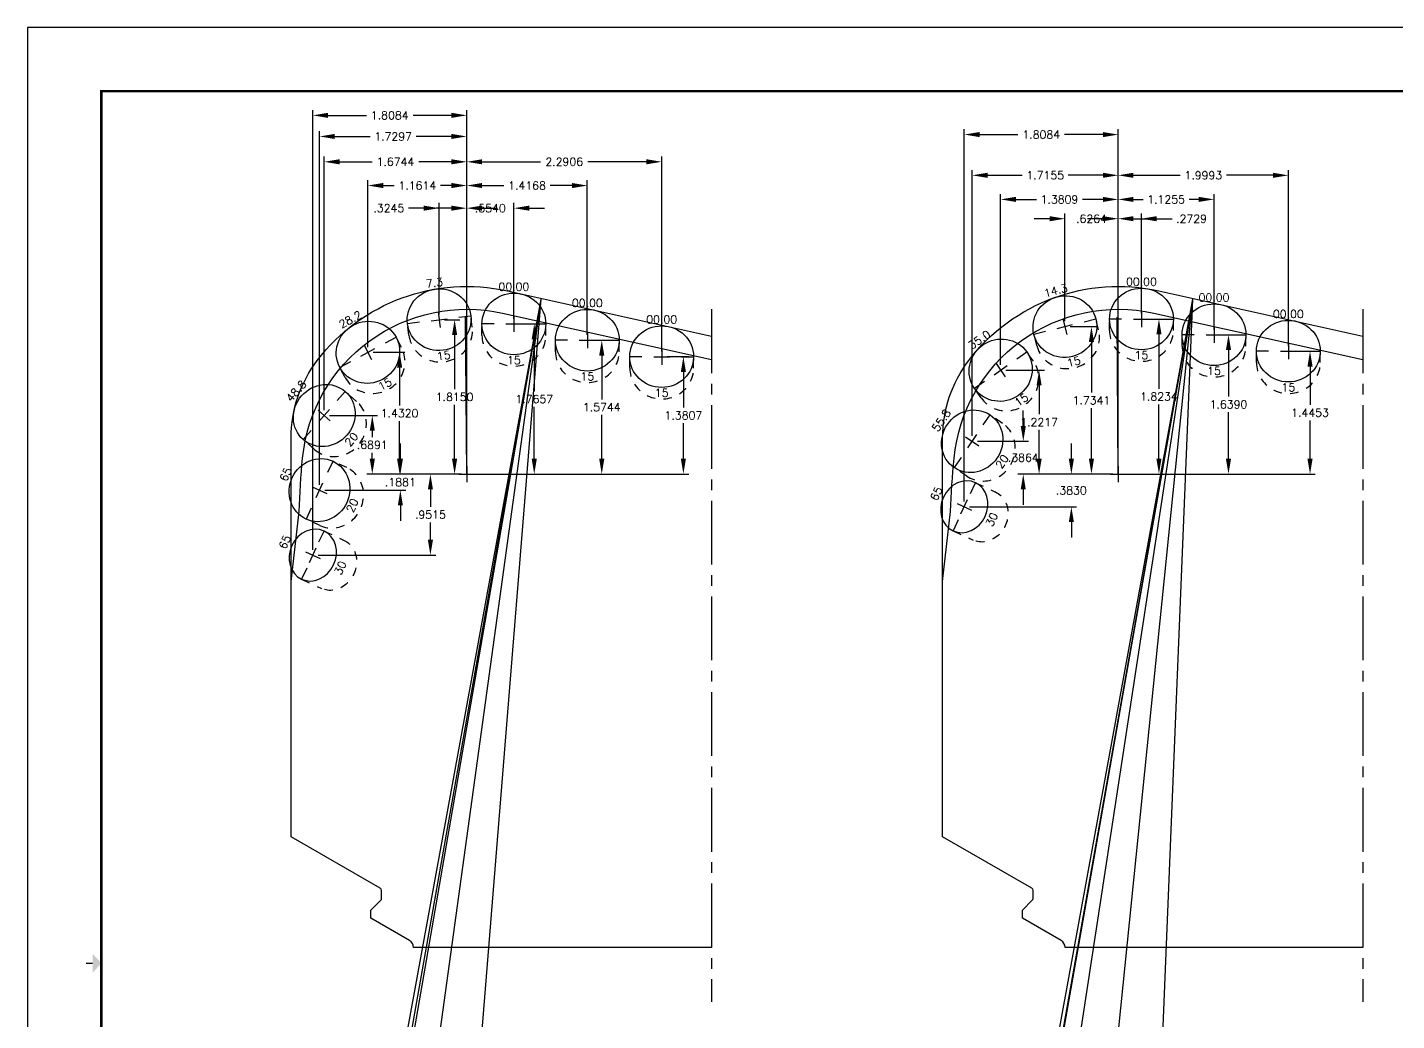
# Model space of a CAD drawing. Extents: x 0 to 34, y 0 to 22.
# Drawn here: x 0 to 16.09, y 10.33 to 22 of the extents above; entities that cross this region are included whole.
import ezdxf
from ezdxf.enums import TextEntityAlignment as Align

# ---------------------------------------------------------------- set-up
doc = ezdxf.new("R2010")
doc.units = 0
doc.header["$MEASUREMENT"] = 0
doc.header["$PDMODE"] = 3
doc.linetypes.add('CENTER2', pattern=[1.125, 0.75, -0.125, 0.125, -0.125])
doc.linetypes.add('HIDDEN2', pattern=[0.1875, 0.125, -0.0625])
doc.layers.get('0').update_dxf_attribs({"linetype": 'CONTINUOUS'})
doc.layers.get('Defpoints').update_dxf_attribs({"color": 10, "linetype": 'CONTINUOUS'})
for name, color, linetype in [('Blade3', 210, 'CONTINUOUS'), ('Blade5', 112, 'CONTINUOUS'), ('CLine', 5, 'CENTER2'), ('cONSTRUCTION', 201, 'CONTINUOUS'), ('Dims', 4, 'CONTINUOUS'), ('Title Block', 7, 'CONTINUOUS')]:
    doc.layers.add(name, color=color, linetype=linetype)
doc.styles.add('RomanD', font='romand.shx', dxfattribs={"width": 0.9})
doc.styles.add('RomanS', font='romans')
doc.dimstyles.get("Standard").update_dxf_attribs({"dimtxt": 0.094, "dimasz": 0.18, "dimexe": 0.0625, "dimexo": 0.0625, "dimgap": 0.045, "dimtad": 0, "dimtih": 1, "dimtoh": 1, "dimdec": 4, "dimzin": 4, "dimdsep": 46, "dimtxsty": 'RomanS', "dimcen": 0.09, "dimazin": 1, "dimtfac": 1, "dimtdec": 4, "dimtofl": 0, "dimtmove": 0, "dimatfit": 1, "dimfxl": 1, "dimtolj": 1, "dimtzin": 0, "dimarcsym": 0})

# ---------------------------------------------------------------- blocks, each defined once
blk = doc.blocks.new('COT_Dblock')
at = {"layer": 'Title Block', "color": 8}
blk.add_lwpolyline([(0, 0), (34, 0), (34, 22), (0, 22)], close=True, dxfattribs=at)
at = {"layer": 'Title Block', "const_width": 0.03}
blk.add_lwpolyline([(33.13, 21.25), (0.87, 21.25), (0.87, 0.75), (33.13, 0.75)], close=True, dxfattribs=at)
at = {"layer": 'Title Block', "const_width": 0.015}
blk.add_lwpolyline([(0.69, 11), (0.765, 11)], dxfattribs=at)
at = {"layer": 'Title Block'}
blk.add_solid([(0.765, 10.887), (0.765, 11.113), (0.87, 11)], dxfattribs=at)
at = {"layer": 'Title Block', "color": 1, "style": 'RomanS', "flags": 8}
for tag, p in [('FNAME', (0.62, 3.75)), ('REVDATE', (0.62, 2.25)), ('USER', (0.62, 0.75))]:
    blk.add_attdef(tag, text='', height=0.047, rotation=90, dxfattribs=at).set_placement(p, align=Align.BOTTOM_LEFT)
at = {"layer": 'Title Block', "color": 3, "style": 'RomanS', "flags": 8}
blk.add_attdef('DRAWN', text='', height=0.11, dxfattribs=at).set_placement((28.7, 1.984), align=Align.MIDDLE_CENTER)
for tag, p in [('DDATE', (28.356, 1.672)), ('CHECK', (28.356, 1.406)), ('MATRL', (28.356, 1.149)), ('PDATE', (28.356, 0.883)), ('SCALE', (29.896, 0.855)), ('SHEET', (32.005, 0.855))]:
    blk.add_attdef(tag, text='', height=0.094, dxfattribs=at).set_placement(p, align=Align.MIDDLE_LEFT)
at = {"layer": 'Title Block', "color": 3, "style": 'RomanD', "width": 0.9, "flags": 8}
for tag, height, p in [('TITL1', 0.125, (31.337, 1.684)), ('TITL2', 0.094, (31.337, 1.514)), ('TITL3', 0.094, (31.337, 1.374))]:
    blk.add_attdef(tag, text='', height=height, dxfattribs=at).set_placement(p, align=Align.MIDDLE_CENTER)
at = {"layer": 'Title Block', "color": 3, "style": 'RomanS', "flags": 8}
for tag, p in [('FSCM#', (30.337, 1.121)), ('DWG#', (31.81, 1.121)), ('REV#', (32.97, 1.121))]:
    blk.add_attdef(tag, text='', height=0.094, dxfattribs=at).set_placement(p, align=Align.TOP_CENTER)
blk = doc.blocks.new('CMark')
at = {"layer": 'CLine'}
for p, q in [((-0.094, 0), (0.094, 0)), ((0, 0.094), (0, -0.094))]:
    blk.add_line(p, q, dxfattribs=at)
blk = doc.blocks.new('1913@15')
for p, q in [((-0.233, 0), (-0.375, 0)), ((0.233, 0), (0.375, 0))]:
    blk.add_line(p, q)
at = {"color": 8, "linetype": 'HIDDEN2', "ltscale": 0.5}
for p, q in [((-0.375, -0.135), (-0.375, 0)), ((0.375, -0.135), (0.375, 0))]:
    blk.add_line(p, q, dxfattribs=at)
blk.add_ellipse((0, 0), major_axis=(-0.375, 0), ratio=0.965926)
blk.add_ellipse((0, -0.135), major_axis=(-0.375, 0), ratio=0.965926, start_param=0, end_param=3.141593, dxfattribs=at)
blk.add_blockref('CMark', (0, 0))
at = {"style": 'RomanS'}
blk.add_text('15', height=0.094, dxfattribs=at).set_placement((0, -0.425), align=Align.MIDDLE_CENTER)
blk.add_attdef('ANG', text='', height=0.094, dxfattribs=at).set_placement((0, 0.362), align=Align.BOTTOM_CENTER)
blk = doc.blocks.new('1913@20')
for p, q in [((-0.233, 0), (-0.375, 0)), ((0.233, 0), (0.375, 0))]:
    blk.add_line(p, q)
at = {"color": 8, "linetype": 'HIDDEN2', "ltscale": 0.5}
for p, q in [((-0.375, -0.178), (-0.375, 0)), ((0.375, -0.178), (0.375, 0))]:
    blk.add_line(p, q, dxfattribs=at)
blk.add_ellipse((0, 0), major_axis=(-0.375, 0), ratio=0.939693)
blk.add_ellipse((0, -0.178), major_axis=(-0.375, 0), ratio=0.939693, start_param=0, end_param=3.141593, dxfattribs=at)
blk.add_blockref('CMark', (0, 0))
at = {"style": 'RomanS'}
blk.add_text('20', height=0.094, dxfattribs=at).set_placement((0, -0.425), align=Align.MIDDLE_CENTER)
blk.add_attdef('ANG', text='', height=0.094, dxfattribs=at).set_placement((0, 0.362), align=Align.BOTTOM_CENTER)
blk = doc.blocks.new('1613@30')
for p, q in [((-0.17, 0), (-0.312, 0)), ((0.171, 0), (0.312, 0))]:
    blk.add_line(p, q)
at = {"color": 8, "linetype": 'HIDDEN2', "ltscale": 0.5}
blk.add_line((-0.312, 0), (-0.312, -0.26), dxfattribs=at)
at = {"color": 8, "linetype": 'HIDDEN2', "ltscale": 0.5, "flags": 128}
blk.add_lwpolyline([(0.312, 0), (0.312, -0.26)], dxfattribs=at)
at = {"extrusion": (0, 0, -1)}
blk.add_ellipse((0, 0), major_axis=(-0.312, 0), ratio=0.866025, start_param=-3.141592653589793, end_param=3.141592653589793, dxfattribs=at)
at = {"color": 8, "linetype": 'HIDDEN2', "ltscale": 0.5, "extrusion": (0, 0, -1)}
blk.add_ellipse((0, -0.26), major_axis=(-0.312, 0), ratio=0.866025, start_param=3.068877, end_param=6.355901, dxfattribs=at)
blk.add_blockref('CMark', (0, 0))
at = {"style": 'RomanS'}
blk.add_text('30', height=0.094, dxfattribs=at).set_placement((0, -0.356), align=Align.MIDDLE_CENTER)
blk.add_attdef('ANG', text='', height=0.094, dxfattribs=at).set_placement((0, 0.287), align=Align.BOTTOM_CENTER)
blk = doc.blocks.new('*D209')
at = {"layer": 'Defpoints', "color": 0, "transparency": 16777216}
for p in [(7.452, 20.42), (7.452, 18.13), (5.162, 16.749)]:
    blk.add_point(p, dxfattribs=at)
at = {"layer": 'Dims', "color": 0, "lineweight": -2, "transparency": 16777216}
for p, q in [((5.162, 16.811), (5.162, 20.482)), ((7.452, 18.192), (7.452, 20.482)), ((5.342, 20.42), (6.029, 20.42)), ((7.272, 20.42), (6.585, 20.42))]:
    blk.add_line(p, q, dxfattribs=at)
at = {"layer": 'Dims', "color": 0, "transparency": 16777216}
for points in [[(5.342, 20.45), (5.342, 20.39), (5.162, 20.42)], [(7.272, 20.45), (7.272, 20.39), (7.452, 20.42)]]:
    blk.add_solid(points, dxfattribs=at)
at = {"layer": 'Dims', "color": 0, "transparency": 16777216, "insert": (6.307, 20.42), "char_height": 0.094, "attachment_point": 5, "style": 'RomanS'}
blk.add_mtext('\\A1;2.2906', dxfattribs=at)
blk = doc.blocks.new('*D210')
at = {"layer": 'Defpoints', "color": 0, "transparency": 16777216}
for p in [(6.578, 20.141), (6.578, 18.323), (5.162, 16.749)]:
    blk.add_point(p, dxfattribs=at)
at = {"layer": 'Dims', "color": 0, "lineweight": -2, "transparency": 16777216}
for p, q in [((5.162, 16.811), (5.162, 20.204)), ((5.342, 20.141), (5.599, 20.141)), ((6.398, 20.141), (6.141, 20.141)), ((6.578, 18.386), (6.578, 20.204))]:
    blk.add_line(p, q, dxfattribs=at)
at = {"layer": 'Dims', "color": 0, "transparency": 16777216}
for points in [[(5.342, 20.171), (5.342, 20.111), (5.162, 20.141)], [(6.398, 20.171), (6.398, 20.111), (6.578, 20.141)]]:
    blk.add_solid(points, dxfattribs=at)
at = {"layer": 'Dims', "color": 0, "transparency": 16777216, "insert": (5.87, 20.141), "char_height": 0.094, "attachment_point": 5, "style": 'RomanS'}
blk.add_mtext('\\A1;1.4168', dxfattribs=at)
blk = doc.blocks.new('*D211')
at = {"layer": 'Defpoints', "color": 0, "transparency": 16777216}
for p in [(5.716, 19.875), (5.716, 18.515), (5.162, 16.749)]:
    blk.add_point(p, dxfattribs=at)
at = {"layer": 'Dims', "color": 0, "lineweight": -2, "transparency": 16777216}
for p, q in [((4.982, 19.875), (4.802, 19.875)), ((5.162, 16.811), (5.162, 19.937)), ((5.716, 18.577), (5.716, 19.937)), ((5.896, 19.875), (6.076, 19.875))]:
    blk.add_line(p, q, dxfattribs=at)
at = {"layer": 'Dims', "color": 0, "transparency": 16777216}
for points in [[(4.982, 19.905), (4.982, 19.845), (5.162, 19.875)], [(5.896, 19.905), (5.896, 19.845), (5.716, 19.875)]]:
    blk.add_solid(points, dxfattribs=at)
at = {"layer": 'Dims', "color": 0, "transparency": 16777216, "insert": (5.439, 19.875), "char_height": 0.094, "attachment_point": 5, "style": 'RomanS'}
blk.add_mtext('\\A1;.5540', dxfattribs=at)
blk = doc.blocks.new('*D212')
at = {"layer": 'Defpoints', "color": 0, "transparency": 16777216}
for p in [(4.837, 19.875), (4.837, 18.564), (5.162, 16.749)]:
    blk.add_point(p, dxfattribs=at)
at = {"layer": 'Dims', "color": 0, "lineweight": -2, "transparency": 16777216}
for p, q in [((4.657, 19.875), (4.477, 19.875)), ((4.837, 18.626), (4.837, 19.937)), ((5.162, 16.811), (5.162, 19.937)), ((5.342, 19.875), (5.522, 19.875))]:
    blk.add_line(p, q, dxfattribs=at)
at = {"layer": 'Dims', "color": 0, "transparency": 16777216}
for points in [[(4.657, 19.905), (4.657, 19.845), (4.837, 19.875)], [(5.342, 19.905), (5.342, 19.845), (5.162, 19.875)]]:
    blk.add_solid(points, dxfattribs=at)
at = {"layer": 'Dims', "color": 0, "transparency": 16777216, "insert": (4.246, 19.875), "char_height": 0.094, "attachment_point": 5, "style": 'RomanS'}
blk.add_mtext('\\A1;.3245', dxfattribs=at)
blk = doc.blocks.new('*D213')
at = {"layer": 'Defpoints', "color": 0, "transparency": 16777216}
for p in [(4, 20.141), (4, 18.181), (5.162, 16.749)]:
    blk.add_point(p, dxfattribs=at)
at = {"layer": 'Dims', "color": 0, "lineweight": -2, "transparency": 16777216}
for p, q in [((4, 18.243), (4, 20.204)), ((4.18, 20.141), (4.308, 20.141)), ((4.982, 20.141), (4.854, 20.141)), ((5.162, 16.811), (5.162, 20.204))]:
    blk.add_line(p, q, dxfattribs=at)
at = {"layer": 'Dims', "color": 0, "transparency": 16777216}
for points in [[(4.18, 20.171), (4.18, 20.111), (4, 20.141)], [(4.982, 20.171), (4.982, 20.111), (5.162, 20.141)]]:
    blk.add_solid(points, dxfattribs=at)
at = {"layer": 'Dims', "color": 0, "transparency": 16777216, "insert": (4.581, 20.141), "char_height": 0.094, "attachment_point": 5, "style": 'RomanS'}
blk.add_mtext('\\A1;1.1614', dxfattribs=at)
blk = doc.blocks.new('*D214')
at = {"layer": 'Defpoints', "color": 0, "transparency": 16777216}
for p in [(3.487, 20.42), (3.487, 17.438), (5.162, 16.749)]:
    blk.add_point(p, dxfattribs=at)
at = {"layer": 'Dims', "color": 0, "lineweight": -2, "transparency": 16777216}
for p, q in [((3.487, 17.5), (3.487, 20.482)), ((5.162, 16.811), (5.162, 20.482)), ((3.667, 20.42), (4.051, 20.42)), ((4.982, 20.42), (4.598, 20.42))]:
    blk.add_line(p, q, dxfattribs=at)
at = {"layer": 'Dims', "color": 0, "transparency": 16777216}
for points in [[(3.667, 20.45), (3.667, 20.39), (3.487, 20.42)], [(4.982, 20.45), (4.982, 20.39), (5.162, 20.42)]]:
    blk.add_solid(points, dxfattribs=at)
at = {"layer": 'Dims', "color": 0, "transparency": 16777216, "insert": (4.324, 20.42), "char_height": 0.094, "attachment_point": 5, "style": 'RomanS'}
blk.add_mtext('\\A1;1.6744', dxfattribs=at)
blk = doc.blocks.new('*D215')
at = {"layer": 'Defpoints', "color": 0, "transparency": 16777216}
for p in [(3.432, 20.718), (5.162, 16.749), (3.432, 16.561)]:
    blk.add_point(p, dxfattribs=at)
at = {"layer": 'Dims', "color": 0, "lineweight": -2, "transparency": 16777216}
for p, q in [((3.432, 16.623), (3.432, 20.78)), ((5.162, 16.811), (5.162, 20.78)), ((3.612, 20.718), (4.026, 20.718)), ((4.982, 20.718), (4.568, 20.718))]:
    blk.add_line(p, q, dxfattribs=at)
at = {"layer": 'Dims', "color": 0, "transparency": 16777216}
for points in [[(3.612, 20.748), (3.612, 20.688), (3.432, 20.718)], [(4.982, 20.748), (4.982, 20.688), (5.162, 20.718)]]:
    blk.add_solid(points, dxfattribs=at)
at = {"layer": 'Dims', "color": 0, "transparency": 16777216, "insert": (4.297, 20.718), "char_height": 0.094, "attachment_point": 5, "style": 'RomanS'}
blk.add_mtext('\\A1;1.7297', dxfattribs=at)
blk = doc.blocks.new('*D216')
at = {"layer": 'Defpoints', "color": 0, "transparency": 16777216}
for p in [(3.353, 20.966), (5.162, 16.749), (3.353, 15.797)]:
    blk.add_point(p, dxfattribs=at)
at = {"layer": 'Dims', "color": 0, "lineweight": -2, "transparency": 16777216}
for p, q in [((3.353, 15.86), (3.353, 21.028)), ((3.533, 20.966), (3.984, 20.966)), ((4.982, 20.966), (4.531, 20.966)), ((5.162, 16.811), (5.162, 21.028))]:
    blk.add_line(p, q, dxfattribs=at)
at = {"layer": 'Dims', "color": 0, "transparency": 16777216}
for points in [[(3.533, 20.996), (3.533, 20.936), (3.353, 20.966)], [(4.982, 20.996), (4.982, 20.936), (5.162, 20.966)]]:
    blk.add_solid(points, dxfattribs=at)
at = {"layer": 'Dims', "color": 0, "transparency": 16777216, "insert": (4.257, 20.966), "char_height": 0.094, "attachment_point": 5, "style": 'RomanS'}
blk.add_mtext('\\A1;1.8084', dxfattribs=at)
blk = doc.blocks.new('*D217')
at = {"layer": 'Defpoints', "color": 0, "transparency": 16777216}
for p in [(7.452, 18.13), (7.707, 18.13), (5.162, 16.749)]:
    blk.add_point(p, dxfattribs=at)
at = {"layer": 'Dims', "color": 0, "lineweight": -2, "transparency": 16777216}
for p, q in [((7.515, 18.13), (7.77, 18.13)), ((7.707, 17.95), (7.707, 17.531)), ((7.707, 16.929), (7.707, 17.347)), ((5.224, 16.749), (7.77, 16.749))]:
    blk.add_line(p, q, dxfattribs=at)
at = {"layer": 'Dims', "color": 0, "transparency": 16777216}
for points in [[(7.677, 17.95), (7.737, 17.95), (7.707, 18.13)], [(7.677, 16.929), (7.737, 16.929), (7.707, 16.749)]]:
    blk.add_solid(points, dxfattribs=at)
at = {"layer": 'Dims', "color": 0, "transparency": 16777216, "insert": (7.707, 17.439), "char_height": 0.094, "attachment_point": 5, "style": 'RomanS'}
blk.add_mtext('\\A1;1.3807', dxfattribs=at)
blk = doc.blocks.new('*D218')
at = {"layer": 'Defpoints', "color": 0, "transparency": 16777216}
for p in [(6.578, 18.323), (6.748, 18.323), (5.162, 16.749)]:
    blk.add_point(p, dxfattribs=at)
at = {"layer": 'Dims', "color": 0, "lineweight": -2, "transparency": 16777216}
for p, q in [((6.641, 18.323), (6.81, 18.323)), ((6.748, 18.143), (6.748, 17.628)), ((6.748, 16.929), (6.748, 17.444)), ((5.224, 16.749), (6.81, 16.749))]:
    blk.add_line(p, q, dxfattribs=at)
at = {"layer": 'Dims', "color": 0, "transparency": 16777216}
for points in [[(6.718, 18.143), (6.778, 18.143), (6.748, 18.323)], [(6.718, 16.929), (6.778, 16.929), (6.748, 16.749)]]:
    blk.add_solid(points, dxfattribs=at)
at = {"layer": 'Dims', "color": 0, "transparency": 16777216, "insert": (6.748, 17.536), "char_height": 0.094, "attachment_point": 5, "style": 'RomanS'}
blk.add_mtext('\\A1;1.5744', dxfattribs=at)
blk = doc.blocks.new('*D219')
at = {"layer": 'Defpoints', "color": 0, "transparency": 16777216}
for p in [(5.716, 18.515), (5.955, 18.515), (5.162, 16.749)]:
    blk.add_point(p, dxfattribs=at)
at = {"layer": 'Dims', "color": 0, "lineweight": -2, "transparency": 16777216}
for p, q in [((5.778, 18.515), (6.018, 18.515)), ((5.955, 18.335), (5.955, 17.724)), ((5.955, 16.929), (5.955, 17.54)), ((5.224, 16.749), (6.018, 16.749))]:
    blk.add_line(p, q, dxfattribs=at)
at = {"layer": 'Dims', "color": 0, "transparency": 16777216}
for points in [[(5.925, 18.335), (5.985, 18.335), (5.955, 18.515)], [(5.925, 16.929), (5.985, 16.929), (5.955, 16.749)]]:
    blk.add_solid(points, dxfattribs=at)
at = {"layer": 'Dims', "color": 0, "transparency": 16777216, "insert": (5.955, 17.632), "char_height": 0.094, "attachment_point": 5, "style": 'RomanS'}
blk.add_mtext('\\A1;1.7657', dxfattribs=at)
blk = doc.blocks.new('*D220')
at = {"layer": 'Defpoints', "color": 0, "transparency": 16777216}
for p in [(4.837, 18.564), (5.019, 18.564), (5.162, 16.749)]:
    blk.add_point(p, dxfattribs=at)
at = {"layer": 'Dims', "color": 0, "lineweight": -2, "transparency": 16777216}
for p, q in [((4.9, 18.564), (5.082, 18.564)), ((5.019, 18.384), (5.019, 17.748)), ((5.019, 16.929), (5.019, 17.564)), ((5.099, 16.749), (4.957, 16.749))]:
    blk.add_line(p, q, dxfattribs=at)
at = {"layer": 'Dims', "color": 0, "transparency": 16777216}
for points in [[(4.989, 18.384), (5.049, 18.384), (5.019, 18.564)], [(4.989, 16.929), (5.049, 16.929), (5.019, 16.749)]]:
    blk.add_solid(points, dxfattribs=at)
at = {"layer": 'Dims', "color": 0, "transparency": 16777216, "insert": (5.019, 17.656), "char_height": 0.094, "attachment_point": 5, "style": 'RomanS'}
blk.add_mtext('\\A1;1.8150', dxfattribs=at)
blk = doc.blocks.new('*D221')
at = {"layer": 'Defpoints', "color": 0, "transparency": 16777216}
for p in [(4, 18.181), (4.373, 18.181), (5.162, 16.749)]:
    blk.add_point(p, dxfattribs=at)
at = {"layer": 'Dims', "color": 0, "lineweight": -2, "transparency": 16777216}
for p, q in [((4.063, 18.181), (4.435, 18.181)), ((4.373, 18.001), (4.373, 17.557)), ((4.373, 16.929), (4.373, 17.373)), ((5.099, 16.749), (4.31, 16.749))]:
    blk.add_line(p, q, dxfattribs=at)
at = {"layer": 'Dims', "color": 0, "transparency": 16777216}
for points in [[(4.343, 18.001), (4.403, 18.001), (4.373, 18.181)], [(4.343, 16.929), (4.403, 16.929), (4.373, 16.749)]]:
    blk.add_solid(points, dxfattribs=at)
at = {"layer": 'Dims', "color": 0, "transparency": 16777216, "insert": (4.373, 17.465), "char_height": 0.094, "attachment_point": 5, "style": 'RomanS'}
blk.add_mtext('\\A1;1.4320', dxfattribs=at)
blk = doc.blocks.new('*D222')
at = {"layer": 'Defpoints', "color": 0, "transparency": 16777216}
for p in [(3.487, 17.438), (4.052, 17.438), (5.162, 16.749)]:
    blk.add_point(p, dxfattribs=at)
at = {"layer": 'Dims', "color": 0, "lineweight": -2, "transparency": 16777216}
for p, q in [((3.55, 17.438), (4.114, 17.438)), ((4.052, 17.258), (4.052, 17.185)), ((4.052, 16.929), (4.052, 17.001)), ((5.099, 16.749), (3.989, 16.749))]:
    blk.add_line(p, q, dxfattribs=at)
at = {"layer": 'Dims', "color": 0, "transparency": 16777216}
for points in [[(4.022, 17.258), (4.082, 17.258), (4.052, 17.438)], [(4.022, 16.929), (4.082, 16.929), (4.052, 16.749)]]:
    blk.add_solid(points, dxfattribs=at)
at = {"layer": 'Dims', "color": 0, "transparency": 16777216, "insert": (4.052, 17.093), "char_height": 0.094, "attachment_point": 5, "style": 'RomanS'}
blk.add_mtext('\\A1;.6891', dxfattribs=at)
blk = doc.blocks.new('*D223')
at = {"layer": 'Defpoints', "color": 0, "transparency": 16777216}
for p in [(5.162, 16.749), (3.432, 16.561), (4.382, 16.561)]:
    blk.add_point(p, dxfattribs=at)
at = {"layer": 'Dims', "color": 0, "lineweight": -2, "transparency": 16777216}
for p, q in [((4.382, 16.929), (4.382, 17.109)), ((5.099, 16.749), (4.32, 16.749)), ((3.494, 16.561), (4.445, 16.561)), ((4.382, 16.381), (4.382, 16.201))]:
    blk.add_line(p, q, dxfattribs=at)
at = {"layer": 'Dims', "color": 0, "transparency": 16777216}
for points in [[(4.352, 16.929), (4.412, 16.929), (4.382, 16.749)], [(4.352, 16.381), (4.412, 16.381), (4.382, 16.561)]]:
    blk.add_solid(points, dxfattribs=at)
at = {"layer": 'Dims', "color": 0, "transparency": 16777216, "insert": (4.382, 16.655), "char_height": 0.094, "attachment_point": 5, "style": 'RomanS'}
blk.add_mtext('\\A1;.1881', dxfattribs=at)
blk = doc.blocks.new('*D224')
at = {"layer": 'Defpoints', "color": 0, "transparency": 16777216}
for p in [(5.162, 16.749), (3.353, 15.797), (4.735, 15.797)]:
    blk.add_point(p, dxfattribs=at)
at = {"layer": 'Dims', "color": 0, "lineweight": -2, "transparency": 16777216}
for p, q in [((5.099, 16.749), (4.673, 16.749)), ((4.735, 16.569), (4.735, 16.365)), ((4.735, 15.977), (4.735, 16.181)), ((3.416, 15.797), (4.798, 15.797))]:
    blk.add_line(p, q, dxfattribs=at)
at = {"layer": 'Dims', "color": 0, "transparency": 16777216}
for points in [[(4.705, 16.569), (4.765, 16.569), (4.735, 16.749)], [(4.705, 15.977), (4.765, 15.977), (4.735, 15.797)]]:
    blk.add_solid(points, dxfattribs=at)
at = {"layer": 'Dims', "color": 0, "transparency": 16777216, "insert": (4.735, 16.273), "char_height": 0.094, "attachment_point": 5, "style": 'RomanS'}
blk.add_mtext('\\A1;.9515', dxfattribs=at)
blk = doc.blocks.new('*D225')
at = {"layer": 'Defpoints', "color": 0, "transparency": 16777216}
for p in [(14.815, 20.261), (14.815, 18.194), (12.815, 16.749)]:
    blk.add_point(p, dxfattribs=at)
at = {"layer": 'Dims', "color": 0, "lineweight": -2, "transparency": 16777216}
for p, q in [((12.815, 16.811), (12.815, 20.323)), ((14.815, 18.257), (14.815, 20.323)), ((12.995, 20.261), (13.544, 20.261)), ((14.635, 20.261), (14.086, 20.261))]:
    blk.add_line(p, q, dxfattribs=at)
at = {"layer": 'Dims', "color": 0, "transparency": 16777216}
for points in [[(12.995, 20.291), (12.995, 20.231), (12.815, 20.261)], [(14.635, 20.291), (14.635, 20.231), (14.815, 20.261)]]:
    blk.add_solid(points, dxfattribs=at)
at = {"layer": 'Dims', "color": 0, "transparency": 16777216, "insert": (13.815, 20.261), "char_height": 0.094, "attachment_point": 5, "style": 'RomanS'}
blk.add_mtext('\\A1;1.9993', dxfattribs=at)
blk = doc.blocks.new('*D226')
at = {"layer": 'Defpoints', "color": 0, "transparency": 16777216}
for p in [(13.941, 19.978), (13.941, 18.388), (12.815, 16.749)]:
    blk.add_point(p, dxfattribs=at)
at = {"layer": 'Dims', "color": 0, "lineweight": -2, "transparency": 16777216}
for p, q in [((12.815, 16.811), (12.815, 20.04)), ((12.995, 19.978), (13.107, 19.978)), ((13.761, 19.978), (13.649, 19.978)), ((13.941, 18.45), (13.941, 20.04))]:
    blk.add_line(p, q, dxfattribs=at)
at = {"layer": 'Dims', "color": 0, "transparency": 16777216}
for points in [[(12.995, 20.008), (12.995, 19.948), (12.815, 19.978)], [(13.761, 20.008), (13.761, 19.948), (13.941, 19.978)]]:
    blk.add_solid(points, dxfattribs=at)
at = {"layer": 'Dims', "color": 0, "transparency": 16777216, "insert": (13.378, 19.978), "char_height": 0.094, "attachment_point": 5, "style": 'RomanS'}
blk.add_mtext('\\A1;1.1255', dxfattribs=at)
blk = doc.blocks.new('*D227')
at = {"layer": 'Defpoints', "color": 0, "transparency": 16777216}
for p in [(13.088, 19.751), (13.088, 18.572), (12.815, 16.749)]:
    blk.add_point(p, dxfattribs=at)
at = {"layer": 'Dims', "color": 0, "lineweight": -2, "transparency": 16777216}
for p, q in [((12.815, 16.811), (12.815, 19.813)), ((13.088, 18.635), (13.088, 19.813)), ((12.635, 19.751), (12.455, 19.751)), ((13.268, 19.751), (13.448, 19.751))]:
    blk.add_line(p, q, dxfattribs=at)
at = {"layer": 'Dims', "color": 0, "transparency": 16777216}
for points in [[(12.635, 19.781), (12.635, 19.721), (12.815, 19.751)], [(13.268, 19.781), (13.268, 19.721), (13.088, 19.751)]]:
    blk.add_solid(points, dxfattribs=at)
at = {"layer": 'Dims', "color": 0, "transparency": 16777216, "insert": (13.677, 19.751), "char_height": 0.094, "attachment_point": 5, "style": 'RomanS'}
blk.add_mtext('\\A1;.2729', dxfattribs=at)
blk = doc.blocks.new('*D228')
at = {"layer": 'Defpoints', "color": 0, "transparency": 16777216}
for p in [(12.189, 19.751), (12.189, 18.483), (12.815, 16.749)]:
    blk.add_point(p, dxfattribs=at)
at = {"layer": 'Dims', "color": 0, "lineweight": -2, "transparency": 16777216}
for p, q in [((12.189, 18.545), (12.189, 19.813)), ((12.815, 16.811), (12.815, 19.813)), ((12.009, 19.751), (11.829, 19.751)), ((12.995, 19.751), (13.175, 19.751))]:
    blk.add_line(p, q, dxfattribs=at)
at = {"layer": 'Dims', "color": 0, "transparency": 16777216}
for points in [[(12.009, 19.781), (12.009, 19.721), (12.189, 19.751)], [(12.995, 19.781), (12.995, 19.721), (12.815, 19.751)]]:
    blk.add_solid(points, dxfattribs=at)
at = {"layer": 'Dims', "color": 0, "transparency": 16777216, "insert": (12.502, 19.751), "char_height": 0.094, "attachment_point": 5, "style": 'RomanS'}
blk.add_mtext('\\A1;.6264', dxfattribs=at)
blk = doc.blocks.new('*D229')
at = {"layer": 'Defpoints', "color": 0, "transparency": 16777216}
for p in [(11.434, 19.978), (11.434, 17.971), (12.815, 16.749)]:
    blk.add_point(p, dxfattribs=at)
at = {"layer": 'Dims', "color": 0, "lineweight": -2, "transparency": 16777216}
for p, q in [((11.434, 18.033), (11.434, 20.04)), ((11.614, 19.978), (11.856, 19.978)), ((12.635, 19.978), (12.394, 19.978)), ((12.815, 16.811), (12.815, 20.04))]:
    blk.add_line(p, q, dxfattribs=at)
at = {"layer": 'Dims', "color": 0, "transparency": 16777216}
for points in [[(11.614, 20.008), (11.614, 19.948), (11.434, 19.978)], [(12.635, 20.008), (12.635, 19.948), (12.815, 19.978)]]:
    blk.add_solid(points, dxfattribs=at)
at = {"layer": 'Dims', "color": 0, "transparency": 16777216, "insert": (12.125, 19.978), "char_height": 0.094, "attachment_point": 5, "style": 'RomanS'}
blk.add_mtext('\\A1;1.3809', dxfattribs=at)
blk = doc.blocks.new('*D230')
at = {"layer": 'Defpoints', "color": 0, "transparency": 16777216}
for p in [(11.1, 20.261), (11.1, 17.135), (12.815, 16.749)]:
    blk.add_point(p, dxfattribs=at)
at = {"layer": 'Dims', "color": 0, "lineweight": -2, "transparency": 16777216}
for p, q in [((11.1, 17.198), (11.1, 20.323)), ((12.815, 16.811), (12.815, 20.323)), ((11.28, 20.261), (11.687, 20.261)), ((12.635, 20.261), (12.229, 20.261))]:
    blk.add_line(p, q, dxfattribs=at)
at = {"layer": 'Dims', "color": 0, "transparency": 16777216}
for points in [[(11.28, 20.291), (11.28, 20.231), (11.1, 20.261)], [(12.635, 20.291), (12.635, 20.231), (12.815, 20.261)]]:
    blk.add_solid(points, dxfattribs=at)
at = {"layer": 'Dims', "color": 0, "transparency": 16777216, "insert": (11.958, 20.261), "char_height": 0.094, "attachment_point": 5, "style": 'RomanS'}
blk.add_mtext('\\A1;1.7155', dxfattribs=at)
blk = doc.blocks.new('*D231')
at = {"layer": 'Defpoints', "color": 0, "transparency": 16777216}
for p in [(11.007, 20.74), (12.815, 16.749), (11.007, 16.366)]:
    blk.add_point(p, dxfattribs=at)
at = {"layer": 'Dims', "color": 0, "lineweight": -2, "transparency": 16777216}
for p, q in [((11.007, 16.428), (11.007, 20.802)), ((12.815, 16.811), (12.815, 20.802)), ((11.187, 20.74), (11.638, 20.74)), ((12.635, 20.74), (12.184, 20.74))]:
    blk.add_line(p, q, dxfattribs=at)
at = {"layer": 'Dims', "color": 0, "transparency": 16777216}
for points in [[(11.187, 20.77), (11.187, 20.71), (11.007, 20.74)], [(12.635, 20.77), (12.635, 20.71), (12.815, 20.74)]]:
    blk.add_solid(points, dxfattribs=at)
at = {"layer": 'Dims', "color": 0, "transparency": 16777216, "insert": (11.911, 20.74), "char_height": 0.094, "attachment_point": 5, "style": 'RomanS'}
blk.add_mtext('\\A1;1.8084', dxfattribs=at)
blk = doc.blocks.new('*D232')
at = {"layer": 'Defpoints', "color": 0, "transparency": 16777216}
for p in [(14.815, 18.194), (15.069, 18.194), (12.815, 16.749)]:
    blk.add_point(p, dxfattribs=at)
at = {"layer": 'Dims', "color": 0, "lineweight": -2, "transparency": 16777216}
for p, q in [((14.877, 18.194), (15.131, 18.194)), ((15.069, 18.014), (15.069, 17.563)), ((15.069, 16.929), (15.069, 17.379)), ((12.878, 16.749), (15.131, 16.749))]:
    blk.add_line(p, q, dxfattribs=at)
at = {"layer": 'Dims', "color": 0, "transparency": 16777216}
for points in [[(15.039, 18.014), (15.099, 18.014), (15.069, 18.194)], [(15.039, 16.929), (15.099, 16.929), (15.069, 16.749)]]:
    blk.add_solid(points, dxfattribs=at)
at = {"layer": 'Dims', "color": 0, "transparency": 16777216, "insert": (15.069, 17.471), "char_height": 0.094, "attachment_point": 5, "style": 'RomanS'}
blk.add_mtext('\\A1;1.4453', dxfattribs=at)
blk = doc.blocks.new('*D233')
at = {"layer": 'Defpoints', "color": 0, "transparency": 16777216}
for p in [(13.941, 18.388), (14.111, 18.388), (12.815, 16.749)]:
    blk.add_point(p, dxfattribs=at)
at = {"layer": 'Dims', "color": 0, "lineweight": -2, "transparency": 16777216}
for p, q in [((14.003, 18.388), (14.174, 18.388)), ((14.111, 18.208), (14.111, 17.66)), ((14.111, 16.929), (14.111, 17.476)), ((12.878, 16.749), (14.174, 16.749))]:
    blk.add_line(p, q, dxfattribs=at)
at = {"layer": 'Dims', "color": 0, "transparency": 16777216}
for points in [[(14.081, 18.208), (14.141, 18.208), (14.111, 18.388)], [(14.081, 16.929), (14.141, 16.929), (14.111, 16.749)]]:
    blk.add_solid(points, dxfattribs=at)
at = {"layer": 'Dims', "color": 0, "transparency": 16777216, "insert": (14.111, 17.568), "char_height": 0.094, "attachment_point": 5, "style": 'RomanS'}
blk.add_mtext('\\A1;1.6390', dxfattribs=at)
blk = doc.blocks.new('*D234')
at = {"layer": 'Defpoints', "color": 0, "transparency": 16777216}
for p in [(13.088, 18.572), (13.294, 18.572), (12.815, 16.749)]:
    blk.add_point(p, dxfattribs=at)
at = {"layer": 'Dims', "color": 0, "lineweight": -2, "transparency": 16777216}
for p, q in [((13.151, 18.572), (13.357, 18.572)), ((13.294, 18.392), (13.294, 17.753)), ((13.294, 16.929), (13.294, 17.569)), ((12.878, 16.749), (13.357, 16.749))]:
    blk.add_line(p, q, dxfattribs=at)
at = {"layer": 'Dims', "color": 0, "transparency": 16777216}
for points in [[(13.264, 18.392), (13.324, 18.392), (13.294, 18.572)], [(13.264, 16.929), (13.324, 16.929), (13.294, 16.749)]]:
    blk.add_solid(points, dxfattribs=at)
at = {"layer": 'Dims', "color": 0, "transparency": 16777216, "insert": (13.294, 17.661), "char_height": 0.094, "attachment_point": 5, "style": 'RomanS'}
blk.add_mtext('\\A1;1.8234', dxfattribs=at)
blk = doc.blocks.new('*D235')
at = {"layer": 'Defpoints', "color": 0, "transparency": 16777216}
for p in [(12.189, 18.483), (12.501, 18.483), (12.815, 16.749)]:
    blk.add_point(p, dxfattribs=at)
at = {"layer": 'Dims', "color": 0, "lineweight": -2, "transparency": 16777216}
for p, q in [((12.251, 18.483), (12.563, 18.483)), ((12.501, 18.303), (12.501, 17.708)), ((12.501, 16.929), (12.501, 17.524)), ((12.753, 16.749), (12.438, 16.749))]:
    blk.add_line(p, q, dxfattribs=at)
at = {"layer": 'Dims', "color": 0, "transparency": 16777216}
for points in [[(12.471, 18.303), (12.531, 18.303), (12.501, 18.483)], [(12.471, 16.929), (12.531, 16.929), (12.501, 16.749)]]:
    blk.add_solid(points, dxfattribs=at)
at = {"layer": 'Dims', "color": 0, "transparency": 16777216, "insert": (12.501, 17.616), "char_height": 0.094, "attachment_point": 5, "style": 'RomanS'}
blk.add_mtext('\\A1;1.7341', dxfattribs=at)
blk = doc.blocks.new('*D236')
at = {"layer": 'Defpoints', "color": 0, "transparency": 16777216}
for p in [(11.434, 17.971), (11.886, 17.971), (12.815, 16.749)]:
    blk.add_point(p, dxfattribs=at)
at = {"layer": 'Dims', "color": 0, "lineweight": -2, "transparency": 16777216}
for p, q in [((11.497, 17.971), (11.949, 17.971)), ((11.886, 17.791), (11.886, 17.452)), ((11.886, 16.929), (11.886, 17.268)), ((12.753, 16.749), (11.824, 16.749))]:
    blk.add_line(p, q, dxfattribs=at)
at = {"layer": 'Dims', "color": 0, "transparency": 16777216}
for points in [[(11.856, 17.791), (11.916, 17.791), (11.886, 17.971)], [(11.856, 16.929), (11.916, 16.929), (11.886, 16.749)]]:
    blk.add_solid(points, dxfattribs=at)
at = {"layer": 'Dims', "color": 0, "transparency": 16777216, "insert": (11.886, 17.36), "char_height": 0.094, "attachment_point": 5, "style": 'RomanS'}
blk.add_mtext('\\A1;1.2217', dxfattribs=at)
blk = doc.blocks.new('*D237')
at = {"layer": 'Defpoints', "color": 0, "transparency": 16777216}
for p in [(11.1, 17.135), (11.7, 17.135), (12.815, 16.749)]:
    blk.add_point(p, dxfattribs=at)
at = {"layer": 'Dims', "color": 0, "lineweight": -2, "transparency": 16777216}
for p, q in [((11.7, 17.315), (11.7, 17.495)), ((11.162, 17.135), (11.762, 17.135)), ((12.753, 16.749), (11.637, 16.749)), ((11.7, 16.569), (11.7, 16.389))]:
    blk.add_line(p, q, dxfattribs=at)
at = {"layer": 'Dims', "color": 0, "transparency": 16777216}
for points in [[(11.67, 17.315), (11.73, 17.315), (11.7, 17.135)], [(11.67, 16.569), (11.73, 16.569), (11.7, 16.749)]]:
    blk.add_solid(points, dxfattribs=at)
at = {"layer": 'Dims', "color": 0, "transparency": 16777216, "insert": (11.7, 16.942), "char_height": 0.094, "attachment_point": 5, "style": 'RomanS'}
blk.add_mtext('\\A1;.3864', dxfattribs=at)
blk = doc.blocks.new('*D238')
at = {"layer": 'Defpoints', "color": 0, "transparency": 16777216}
for p in [(12.815, 16.749), (11.007, 16.366), (12.265, 16.366)]:
    blk.add_point(p, dxfattribs=at)
at = {"layer": 'Dims', "color": 0, "lineweight": -2, "transparency": 16777216}
for p, q in [((12.265, 16.929), (12.265, 17.109)), ((12.753, 16.749), (12.202, 16.749)), ((11.069, 16.366), (12.327, 16.366)), ((12.265, 16.186), (12.265, 16.006))]:
    blk.add_line(p, q, dxfattribs=at)
at = {"layer": 'Dims', "color": 0, "transparency": 16777216}
for points in [[(12.235, 16.929), (12.295, 16.929), (12.265, 16.749)], [(12.235, 16.186), (12.295, 16.186), (12.265, 16.366)]]:
    blk.add_solid(points, dxfattribs=at)
at = {"layer": 'Dims', "color": 0, "transparency": 16777216, "insert": (12.265, 16.557), "char_height": 0.094, "attachment_point": 5, "style": 'RomanS'}
blk.add_mtext('\\A1;.3830', dxfattribs=at)

msp = doc.modelspace()

# ---------------------------------------------------------------- linework, layer by layer
at = {"flags": 128}
for points in [[(8.03669, 11.18632), (5.22169, 11.18632), (4.53669, 11.18632, 0.26794919), (4.48982, 11.26751), (4.03669, 11.52913), (4.03669, 11.62382), (4.15254, 11.73967, 0.19891237), (4.16169, 11.76177), (4.16169, 11.85578, 0.26794919), (4.14607, 11.88285), (3.09919, 12.48726), (3.09919, 15.48726), (3.19294, 16.31132, -0.01615843), (3.23325, 16.936, -0.45023712), (5.58104, 18.6404), (8.03669, 18.09599)], [(15.69032, 11.18632), (12.87532, 11.18632), (12.19032, 11.18632, 0.26794919), (12.14344, 11.26751), (11.69032, 11.52913), (11.69032, 11.62382), (11.80617, 11.73967, 0.19891237), (11.81532, 11.76177), (11.81532, 11.85578, 0.26794919), (11.79969, 11.88285), (10.75282, 12.48726), (10.75282, 15.48726), (10.84657, 16.31132, -0.01615843), (10.88688, 16.936, -0.45023712), (13.23467, 18.6404), (15.69032, 18.09599)]]:
    msp.add_lwpolyline(points, format="xyb", dxfattribs=at)
at = {"layer": 'CLine'}
for p, q in [((8.03669, 18.68632), (8.03669, 10.54563)), ((15.69032, 18.68632), (15.69032, 10.54563))]:
    msp.add_line(p, q, dxfattribs=at)
at = {"layer": 'CLine', "color": 1, "linetype": 'Continuous', "flags": 128}
for points in [[(3.09919, 15.48726), (3.09919, 17.17638, -0.1639294), (3.40501, 18.08409, -0.29271112), (5.63928, 18.90307), (8.03669, 18.37158)], [(10.75282, 15.48726), (10.75282, 17.17638, -0.1639294), (11.05864, 18.08409, -0.29271112), (13.2929, 18.90307), (15.69032, 18.37158)]]:
    msp.add_lwpolyline(points, format="xyb", dxfattribs=at)
at = {"layer": 'cONSTRUCTION'}
for p, q in [((5.16169, 16.74882), (5.14847, 18.59253)), ((12.81532, 16.74882), (12.8021, 18.59253))]:
    msp.add_line(p, q, dxfattribs=at)
at = {"layer": 'Dims'}
for p, q in [((3.35957, 4.14202), (6.03669, 18.8059)), ((3.43766, 4.12798), (6.03669, 18.8059)), ((3.49253, 4.11837), (6.03669, 18.8059)), ((4.00268, 4.03908), (6.03669, 18.8059)), ((4.83757, 3.94796), (6.03669, 18.8059)), ((11.0132, 4.14202), (13.69032, 18.8059)), ((11.09129, 4.12798), (13.69032, 18.8059)), ((11.10534, 4.1255), (13.69032, 18.8059)), ((11.43786, 4.07082), (13.69032, 18.8059)), ((12.1897, 3.97538), (13.69032, 18.8059)), ((13.0882, 3.91182), (13.69032, 18.8059))]:
    msp.add_line(p, q, dxfattribs=at)

# ---------------------------------------------------------------- block references
at = {"layer": 'Blade3'}
for name, p, rotation, values in [('1913@15', (12.18889, 18.48289), 14.3, {'ANG': '14.3'}), ('1913@15', (11.43441, 17.97051), 35, {'ANG': '35.0'}), ('1913@20', (11.09978, 17.13522), 55.8, {'ANG': '55.8'}), ('1613@30', (11.00692, 16.36582), 65, {'ANG': '65'})]:
    msp.add_blockref(name, p, dxfattribs=dict(at, rotation=rotation)).add_auto_attribs(values)
for p in [(13.08817, 18.57227), (13.94085, 18.38781), (14.81464, 18.1941)]:
    msp.add_blockref('1913@15', p, dxfattribs=at).add_auto_attribs({'ANG': '00.00'})
at = {"layer": 'Blade5'}
for name, p, rotation, values in [('1913@15', (4.8372, 18.5638), 7.300000000000001, {'ANG': '7.3'}), ('1913@15', (4.00027, 18.18079), 28.19999999999999, {'ANG': '28.2'}), ('1913@20', (3.48727, 17.43787), 48.8, {'ANG': '48.8'}), ('1913@20', (3.432, 16.56072), 65, {'ANG': '65'}), ('1613@30', (3.3533, 15.79735), 65, {'ANG': '65'})]:
    msp.add_blockref(name, p, dxfattribs=dict(at, rotation=rotation)).add_auto_attribs(values)
for p in [(5.71569, 18.51452), (6.57849, 18.32324), (7.45227, 18.12953)]:
    msp.add_blockref('1913@15', p, dxfattribs=at).add_auto_attribs({'ANG': '00.00'})
at = {"layer": 'Dims'}
for p in [(5.16169, 16.74882), (12.81532, 16.74882)]:
    msp.add_blockref('CMark', p, dxfattribs=at)
at = {"layer": 'Title Block'}
msp.add_blockref('COT_Dblock', (0, 0), dxfattribs=at)

# ---------------------------------------------------------------- dimensions: what is measured, and where the dimension line sits
at = {"layer": 'Dims'}
for base, p1, p2, picture, middle in [((3.3533, 20.96568), (5.16169, 16.74882), (3.3533, 15.79735), '*D216', (4.25749, 20.96568)), ((3.432, 20.71755), (5.16169, 16.74882), (3.432, 16.56072), '*D215', (4.29684, 20.71755)), ((11.00692, 20.73973), (12.81532, 16.74882), (11.00692, 16.36582), '*D231', (11.91112, 20.73973)), ((3.48727, 20.41961), (5.16169, 16.74882), (3.48727, 17.43787), '*D214', (4.32448, 20.41961)), ((7.45227, 20.41961), (5.16169, 16.74882), (7.45227, 18.12953), '*D209', (6.30698, 20.41961)), ((11.09978, 20.26071), (12.81532, 16.74882), (11.09978, 17.13522), '*D230', (11.95755, 20.26071)), ((14.81464, 20.26071), (12.81532, 16.74882), (14.81464, 18.1941), '*D225', (13.81498, 20.26071)), ((4.00027, 20.14111), (5.16169, 16.74882), (4.00027, 18.18079), '*D213', (4.58098, 20.14111)), ((6.57849, 20.14111), (5.16169, 16.74882), (6.57849, 18.32324), '*D210', (5.87009, 20.14111)), ((11.43441, 19.97754), (12.81532, 16.74882), (11.43441, 17.97051), '*D229', (12.12487, 19.97754)), ((13.94085, 19.97754), (12.81532, 16.74882), (13.94085, 18.38781), '*D226', (13.37809, 19.97754)), ((4.8372, 19.87499), (5.16169, 16.74882), (4.8372, 18.5638), '*D212', (4.24644, 19.87499)), ((5.71569, 19.87499), (5.16169, 16.74882), (5.71569, 18.51452), '*D211', (5.43869, 19.87499)), ((12.18889, 19.75099), (12.81532, 16.74882), (12.18889, 18.48289), '*D228', (12.5021, 19.75099)), ((13.088174, 19.750994), (12.815319, 16.748824), (13.088174, 18.572273), '*D227', (13.676698, 19.750994))]:
    dim = msp.add_linear_dim(base=base, p1=p1, p2=p2, dimstyle='Standard', dxfattribs=at)
    dim.commit()
    dim.dimension.update_dxf_attribs({"geometry": picture, "text_midpoint": middle})
for base, p1, p2, picture, middle in [((5.01937, 18.5638), (5.16169, 16.74882), (4.8372, 18.5638), '*D220', (5.01937, 17.65631)), ((5.95506, 18.51452), (5.16169, 16.74882), (5.71569, 18.51452), '*D219', (5.95506, 17.63167)), ((13.294045, 18.572273), (12.815319, 16.748824), (13.088174, 18.572273), '*D234', (13.294045, 17.660549)), ((12.50099, 18.48289), (12.81532, 16.74882), (12.18889, 18.48289), '*D235', (12.50099, 17.61586)), ((14.11122, 18.38781), (12.81532, 16.74882), (13.94085, 18.38781), '*D233', (14.11122, 17.56832)), ((4.373, 18.18079), (5.16169, 16.74882), (4.00027, 18.18079), '*D221', (4.373, 17.46481)), ((6.74767, 18.32324), (5.16169, 16.74882), (6.57849, 18.32324), '*D218', (6.74767, 17.53603)), ((15.06877, 18.1941), (12.81532, 16.74882), (14.81464, 18.1941), '*D232', (15.06877, 17.47146)), ((7.70748, 18.12953), (5.16169, 16.74882), (7.45227, 18.12953), '*D217', (7.70748, 17.43918)), ((11.88615, 17.97051), (12.81532, 16.74882), (11.43441, 17.97051), '*D236', (11.88615, 17.35967)), ((4.051589, 17.437875), (5.161691, 16.748824), (3.487273, 17.437875), '*D222', (4.051589, 17.09335)), ((11.6998, 17.13522), (12.81532, 16.74882), (11.09978, 17.13522), '*D237', (11.6998, 16.94202)), ((4.38222, 16.56072), (5.16169, 16.74882), (3.432, 16.56072), '*D223', (4.38222, 16.65477)), ((12.26465, 16.36582), (12.81532, 16.74882), (11.00692, 16.36582), '*D238', (12.26465, 16.55732)), ((4.73518, 15.79735), (5.16169, 16.74882), (3.3533, 15.79735), '*D224', (4.73518, 16.27309))]:
    dim = msp.add_linear_dim(base=base, p1=p1, p2=p2, angle=90, dimstyle='Standard', dxfattribs=at)
    dim.commit()
    dim.dimension.update_dxf_attribs({"geometry": picture, "text_midpoint": middle})

doc.saveas('drawing.dxf')
